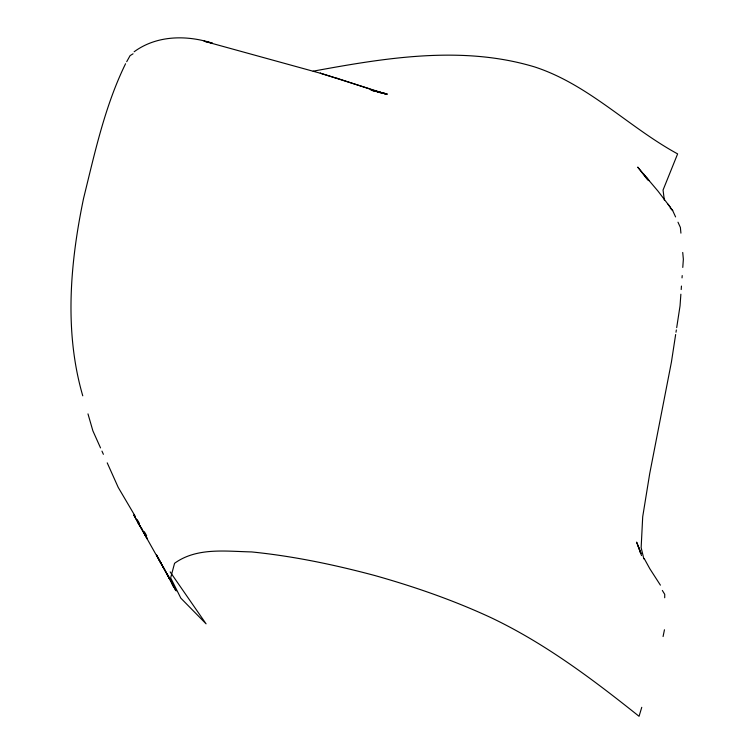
<?xml version="1.0" encoding="UTF-8"?>
<svg xmlns="http://www.w3.org/2000/svg" width="754" height="754" viewBox="0 0 754 754"><rect width="100%" height="100%" fill="white"/><g stroke="black" fill="none" stroke-linecap="round" stroke-linejoin="round"><path stroke-width="1.13" d="M664.453 629.769L663.077 636.546M664.708 597.752L664.736 594.331L662.342 590.448M680.871 294.211L680.042 305.86L676.696 327.641M681.201 289.555L681.446 286.058M682.031 277.906L682.2 275.578M682.775 267.425L683.36 259.272L682.728 252.458M675.65 334.522L671.428 362.033L649.722 473.55L642.7 516.782L641.145 547.64L643.841 558.893M675.999 332.231L676.347 329.932M641.758 707.318L639.053 716.3C592.559 679.175 544.605 643.068 490.6 617.469C453.239 600.165 414.285 586.631 374.672 575.49C334.267 564.699 293.249 556.103 251.6 551.928C225.804 551.381 196.822 547.168 174.57 563.295L170.658 577.856L180.828 598.139L206.068 623.831L170.159 571.918M125.56 63.741C104.834 106.069 94.806 152.864 83.562 198.406C70.103 263.08 64.099 331.581 82.761 395.812M126.7 61.705L130.093 55.617L133.072 53.807M134.118 51.781C156.691 35.202 186.549 34.891 212.374 43.166L204.07 41.197L320.893 73.383M313.193 71.178C385.831 57.813 462.381 45.108 534.699 66.946C588.695 84.571 628.553 127.143 677.62 153.891L663.049 190.065L664.359 200.14M377.895 92.195L387.141 93.958L371.807 90.357L386.915 94.231L370.591 89.651L386.811 94.25L320.299 73.195L337.349 78.473M336.897 78.246L370.242 89.132M670.287 208.132L672.7 210.602L675.584 216.926M647.724 179.97L637.714 167.105L658.091 191.233L670.155 207.086M646.866 178.038L649.062 180.696L643.558 173.938M668.063 204.211L672.7 210.602M660.41 585.161L649.835 568.752L644.208 558.535M169.424 578.733L163.015 566.678L169.857 579.195L138.133 522.871L142.506 530.081M138.133 522.871L140.055 526.047L133.797 514.991L137.652 522.051M135.4 516.575L118.227 487.414L107.219 462.852M137.171 519.591L139.547 523.615M144.287 531.655L146.653 535.679M145.23 535.255L147.379 538.94L143.062 531.259M160.781 562.955L163.467 567.592L156.502 554.935L161.092 563.483L158.623 558.94M167.237 574.699L172.232 583.304M176.21 590.938L167.256 574.322L173.901 586.848L169.49 578.158M140.932 527.291L144.994 534.878M173.448 586.367L171.412 582.163L175.597 590.42M171.412 582.163L173.363 586.178M677.987 222.194L680.391 227.463L680.919 233.146M638.223 546.49L640.9 553.596L636.593 542.117L640.071 550.59M100.527 447.904L92.874 430.817L87.982 413.88M101.96 451.109L103.392 454.313M640.9 553.54L639.75 550.326L641.541 555.566"/></g></svg>
